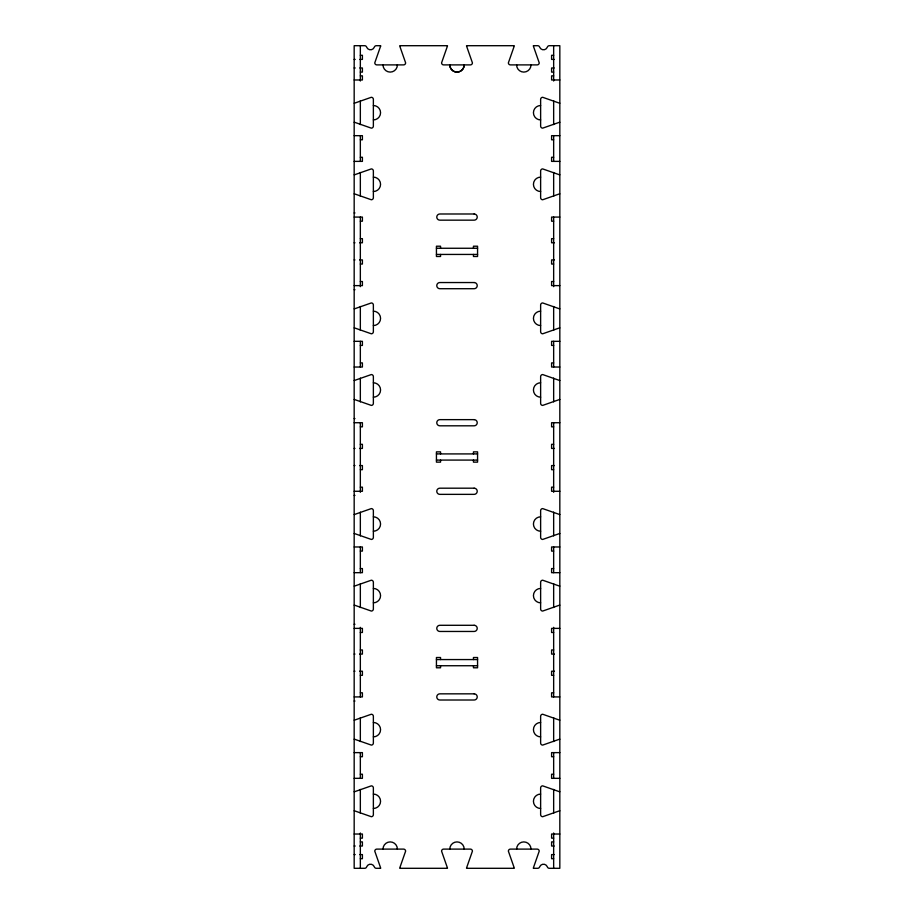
<?xml version="1.0" encoding="UTF-8"?>
<svg xmlns="http://www.w3.org/2000/svg" width="914" height="914" viewBox="0 0 914 914"><rect width="100%" height="100%" fill="white"/><g stroke="black" fill="none" stroke-linecap="round" stroke-linejoin="round"><path stroke-width="1.37" d="M360.344 55.297L362.401 55.297L362.401 59.41L359.83 59.41M553.656 55.297L551.599 55.297L551.599 59.41L554.17 59.41M354.175 59.41L355.203 59.41M354.175 67.979L355.203 67.979M359.83 67.979L362.401 67.979L362.401 72.092L360.344 72.092M554.17 67.979L551.599 67.979L551.599 72.092L553.656 72.092M360.344 75.862L362.401 75.862L362.401 79.975L354.175 79.975M553.656 75.862L551.599 75.862L551.599 79.975L559.825 79.975M354.175 135.672L362.401 135.672L362.401 139.785L360.344 139.785M559.825 135.672L551.599 135.672L551.599 139.785L553.656 139.785M360.344 157.265L362.401 157.265L362.401 161.378L354.175 161.378M553.656 157.265L551.599 157.265L551.599 161.378L559.825 161.378M354.175 212.962L354.952 212.962M354.175 217.075L362.401 217.075L362.401 221.188L360.344 221.188M559.825 217.075L551.599 217.075L551.599 221.188L553.656 221.188M360.344 238.668L362.401 238.668L362.401 242.781L359.579 242.781M553.656 238.668L551.599 238.668L551.599 242.781L554.432 242.781M354.175 242.781L354.952 242.781M436.435 248.265L477.565 248.265M436.435 254.435L477.565 254.435M354.175 259.919L354.952 259.919M359.579 259.919L362.401 259.919L362.401 264.032L360.344 264.032M554.432 259.919L551.599 259.919L551.599 264.032L553.656 264.032M360.344 281.512L362.401 281.512L362.401 285.625L354.175 285.625M553.656 281.512L551.599 281.512L551.599 285.625L559.825 285.625M354.175 289.738L354.952 289.738M354.175 341.322L362.401 341.322L362.401 345.435L360.344 345.435M559.825 341.322L551.599 341.322L551.599 345.435L553.656 345.435M360.344 362.915L362.401 362.915L362.401 367.028L354.175 367.028M553.656 362.915L551.599 362.915L551.599 367.028L559.825 367.028M354.175 418.612L354.952 418.612M354.175 422.725L362.401 422.725L362.401 426.838L360.344 426.838M559.825 422.725L551.599 422.725L551.599 426.838L553.656 426.838M360.344 444.318L362.401 444.318L362.401 448.431L359.579 448.431M553.656 444.318L551.599 444.318L551.599 448.431L554.432 448.431M354.175 448.431L354.952 448.431M436.435 453.915L477.565 453.915M436.435 460.085L477.565 460.085M354.175 465.569L354.952 465.569M359.579 465.569L362.401 465.569L362.401 469.682L360.344 469.682M554.432 465.569L551.599 465.569L551.599 469.682L553.656 469.682M360.344 487.162L362.401 487.162L362.401 491.275L354.175 491.275M553.656 487.162L551.599 487.162L551.599 491.275L559.825 491.275M354.175 495.388L354.952 495.388M354.175 546.972L362.401 546.972L362.401 551.085L360.344 551.085M559.825 546.972L551.599 546.972L551.599 551.085L553.656 551.085M360.344 568.565L362.401 568.565L362.401 572.678L354.175 572.678M553.656 568.565L551.599 568.565L551.599 572.678L559.825 572.678M354.175 624.262L354.952 624.262M354.175 628.375L362.401 628.375L362.401 632.488L360.344 632.488M559.825 628.375L551.599 628.375L551.599 632.488L553.656 632.488M360.344 649.968L362.401 649.968L362.401 654.081L359.579 654.081M553.656 649.968L551.599 649.968L551.599 654.081L554.432 654.081M354.175 654.081L354.952 654.081M436.435 659.565L477.565 659.565M436.435 665.735L477.565 665.735M354.175 671.219L354.952 671.219M359.579 671.219L362.401 671.219L362.401 675.332L360.344 675.332M554.432 671.219L551.599 671.219L551.599 675.332L553.656 675.332M360.344 692.812L362.401 692.812L362.401 696.925L354.175 696.925M553.656 692.812L551.599 692.812L551.599 696.925L559.825 696.925M354.175 701.038L354.952 701.038M354.175 752.622L362.401 752.622L362.401 756.735L360.344 756.735M559.825 752.622L551.599 752.622L551.599 756.735L553.656 756.735M360.344 774.215L362.401 774.215L362.401 778.328L354.175 778.328M553.656 774.215L551.599 774.215L551.599 778.328L559.825 778.328M354.175 834.025L362.401 834.025L362.401 838.138L360.344 838.138M559.825 834.025L551.599 834.025L551.599 838.138L553.656 838.138M360.344 841.908L362.401 841.908L362.401 846.021L359.83 846.021M553.656 841.908L551.599 841.908L551.599 846.021L554.17 846.021M354.175 846.021L355.203 846.021M354.175 854.59L355.203 854.59M359.83 854.59L362.401 854.59L362.401 858.703L360.344 858.703M554.17 854.59L551.599 854.59L551.599 858.703L553.656 858.703M553.656 45.7L553.656 81.003M553.656 100.837L553.656 124.578M553.656 135.672L553.656 161.378M553.656 172.472L553.656 196.213M553.656 217.075L553.656 286.653M553.656 306.487L553.656 330.228M553.656 341.322L553.656 367.028M553.656 378.122L553.656 401.863M553.656 422.725L553.656 492.303M553.656 512.137L553.656 535.878M553.656 546.972L553.656 572.678M553.656 583.772L553.656 607.513M553.656 627.347L553.656 696.925M553.656 717.787L553.656 741.528M553.656 752.622L553.656 778.328M553.656 789.422L553.656 813.163M553.656 832.997L553.656 868.3M473.452 248.265L473.452 246.209L477.565 246.209L477.565 256.491L473.452 256.491L473.452 254.435M473.452 453.915L473.452 451.859L477.565 451.859L477.565 462.141L473.452 462.141L473.452 460.085M473.452 659.565L473.452 657.509L477.565 657.509L477.565 667.791L473.452 667.791L473.452 665.735M440.548 248.265L440.548 246.209L436.435 246.209L436.435 256.491L440.548 256.491L440.548 254.435M440.548 453.915L440.548 451.859L436.435 451.859L436.435 462.141L440.548 462.141L440.548 460.085M440.548 659.565L440.548 657.509L436.435 657.509L436.435 667.791L440.548 667.791L440.548 665.735M360.344 45.7L360.344 81.003M360.344 100.837L360.344 124.578M360.344 135.672L360.344 161.378M360.344 172.472L360.344 196.213M360.344 217.075L360.344 286.653M360.344 306.487L360.344 330.228M360.344 341.322L360.344 367.028M360.344 378.122L360.344 401.863M360.344 422.725L360.344 492.303M360.344 512.137L360.344 535.878M360.344 546.972L360.344 572.678M360.344 583.772L360.344 607.513M360.344 627.347L360.344 696.925M360.344 717.787L360.344 741.528M360.344 752.622L360.344 778.328M360.344 789.422L360.344 813.163M360.344 832.997L360.344 868.3M354.175 399.521A2.057 2.057 0 0 1 354.758 399.612L371.312 405.405A2.057 2.057 0 0 0 373.369 403.348L373.369 376.614A2.057 2.057 0 0 0 371.312 374.557L354.758 380.35A2.057 2.057 0 0 1 354.175 380.43M373.369 382.783A7.198 7.198 0 0 1 380.567 389.981A7.198 7.198 0 0 1 373.369 397.179M354.175 327.92A2.057 2.057 0 0 1 354.758 328L371.312 333.793A2.057 2.057 0 0 0 373.369 331.736L373.369 305.002A2.057 2.057 0 0 0 371.312 302.945L354.758 308.738A2.057 2.057 0 0 1 354.175 308.829M373.369 311.171A7.198 7.198 0 0 1 380.567 318.369A7.198 7.198 0 0 1 373.369 325.567M383.023 65.42A7.198 7.198 0 0 1 383 64.894A7.198 7.198 0 0 0 390.198 72.092A7.198 7.198 0 0 0 397.396 64.894A7.198 7.198 0 0 1 397.373 65.42M531 64.894A7.198 7.198 0 0 1 523.802 72.092A7.198 7.198 0 0 1 516.604 64.894M354.175 193.871A2.057 2.057 0 0 1 354.758 193.962L371.312 199.755A2.057 2.057 0 0 0 373.369 197.698L373.369 170.964A2.057 2.057 0 0 0 371.312 168.907L354.758 174.7A2.057 2.057 0 0 1 354.175 174.78M373.369 177.133A7.198 7.198 0 0 1 380.567 184.331A7.198 7.198 0 0 1 373.369 191.529M354.175 122.27A2.057 2.057 0 0 1 354.758 122.35L371.312 128.143A2.057 2.057 0 0 0 373.369 126.086L373.369 99.352A2.057 2.057 0 0 0 371.312 97.295L354.758 103.088A2.057 2.057 0 0 1 354.175 103.179M373.369 105.521A7.198 7.198 0 0 1 380.567 112.719A7.198 7.198 0 0 1 373.369 119.917M354.175 810.821A2.057 2.057 0 0 1 354.758 810.912L371.312 816.705A2.057 2.057 0 0 0 373.369 814.648L373.369 787.914A2.057 2.057 0 0 0 371.312 785.857L354.758 791.65A2.057 2.057 0 0 1 354.175 791.73M373.369 794.083A7.198 7.198 0 0 1 380.567 801.281A7.198 7.198 0 0 1 373.369 808.479M354.175 739.22A2.057 2.057 0 0 1 354.758 739.3L371.312 745.093A2.057 2.057 0 0 0 373.369 743.036L373.369 716.302A2.057 2.057 0 0 0 371.312 714.245L354.758 720.038A2.057 2.057 0 0 1 354.175 720.129M373.369 722.471A7.198 7.198 0 0 1 380.567 729.669A7.198 7.198 0 0 1 373.369 736.867M383 849.106A7.198 7.198 0 0 1 390.198 841.908A7.198 7.198 0 0 1 397.396 849.106M516.604 849.106A7.198 7.198 0 0 1 523.802 841.908A7.198 7.198 0 0 1 531 849.106M449.802 849.106A7.198 7.198 0 0 1 457 841.908A7.198 7.198 0 0 1 464.198 849.106M354.175 605.171A2.057 2.057 0 0 1 354.758 605.262L371.312 611.055A2.057 2.057 0 0 0 373.369 608.998L373.369 582.264A2.057 2.057 0 0 0 371.312 580.207L354.758 586A2.057 2.057 0 0 1 354.175 586.08M373.369 588.433A7.198 7.198 0 0 1 380.567 595.631A7.198 7.198 0 0 1 373.369 602.829M354.175 533.57A2.057 2.057 0 0 1 354.758 533.65L371.312 539.443A2.057 2.057 0 0 0 373.369 537.386L373.369 510.652A2.057 2.057 0 0 0 371.312 508.595L354.758 514.388A2.057 2.057 0 0 1 354.175 514.479M373.369 516.821A7.198 7.198 0 0 1 380.567 524.019A7.198 7.198 0 0 1 373.369 531.217M559.825 810.821A2.057 2.057 0 0 0 559.242 810.912L542.688 816.705A2.057 2.057 0 0 1 540.631 814.648L540.631 787.914A2.057 2.057 0 0 1 542.688 785.857L559.242 791.65A2.057 2.057 0 0 0 559.825 791.73M540.631 808.479A7.198 7.198 0 0 1 533.433 801.281A7.198 7.198 0 0 1 540.631 794.083M559.825 739.22A2.057 2.057 0 0 0 559.242 739.3L542.688 745.093A2.057 2.057 0 0 1 540.631 743.036L540.631 716.302A2.057 2.057 0 0 1 542.688 714.245L559.242 720.038A2.057 2.057 0 0 0 559.825 720.129M540.631 736.867A7.198 7.198 0 0 1 533.433 729.669A7.198 7.198 0 0 1 540.631 722.471M559.825 605.171A2.057 2.057 0 0 0 559.242 605.262L542.688 611.055A2.057 2.057 0 0 1 540.631 608.998L540.631 582.264A2.057 2.057 0 0 1 542.688 580.207L559.242 586A2.057 2.057 0 0 0 559.825 586.08M540.631 602.829A7.198 7.198 0 0 1 533.433 595.631A7.198 7.198 0 0 1 540.631 588.433M559.825 533.57A2.057 2.057 0 0 0 559.242 533.65L542.688 539.443A2.057 2.057 0 0 1 540.631 537.386L540.631 510.652A2.057 2.057 0 0 1 542.688 508.595L559.242 514.388A2.057 2.057 0 0 0 559.825 514.479M540.631 531.217A7.198 7.198 0 0 1 533.433 524.019A7.198 7.198 0 0 1 540.631 516.821M559.825 399.521A2.057 2.057 0 0 0 559.242 399.612L542.688 405.405A2.057 2.057 0 0 1 540.631 403.348L540.631 376.614A2.057 2.057 0 0 1 542.688 374.557L559.242 380.35A2.057 2.057 0 0 0 559.825 380.43M540.631 397.179A7.198 7.198 0 0 1 533.433 389.981A7.198 7.198 0 0 1 540.631 382.783M559.825 327.92A2.057 2.057 0 0 0 559.242 328L542.688 333.793A2.057 2.057 0 0 1 540.631 331.736L540.631 305.002A2.057 2.057 0 0 1 542.688 302.945L559.242 308.738A2.057 2.057 0 0 0 559.825 308.829M540.631 325.567A7.198 7.198 0 0 1 533.433 318.369A7.198 7.198 0 0 1 540.631 311.171M559.825 193.871A2.057 2.057 0 0 0 559.242 193.962L542.688 199.755A2.057 2.057 0 0 1 540.631 197.698L540.631 170.964A2.057 2.057 0 0 1 542.688 168.907L559.242 174.7A2.057 2.057 0 0 0 559.825 174.78M540.631 191.529A7.198 7.198 0 0 1 533.433 184.331A7.198 7.198 0 0 1 540.631 177.133M559.825 122.27A2.057 2.057 0 0 0 559.242 122.35L542.688 128.143A2.057 2.057 0 0 1 540.631 126.086L540.631 99.352A2.057 2.057 0 0 1 542.688 97.295L559.242 103.088A2.057 2.057 0 0 0 559.825 103.179M540.631 119.917A7.198 7.198 0 0 1 533.433 112.719A7.198 7.198 0 0 1 540.631 105.521M380.567 46.283L374.774 62.838A2.057 2.057 0 0 0 376.831 64.894L403.565 64.894A2.057 2.057 0 0 0 405.622 62.838L399.829 46.283A2.057 2.057 0 0 1 399.749 45.7L447.46 45.7A2.057 2.057 0 0 1 447.369 46.283L441.576 62.838A2.057 2.057 0 0 0 443.633 64.894L470.367 64.894A2.057 2.057 0 0 0 472.424 62.838L466.631 46.283A2.057 2.057 0 0 1 466.551 45.7L514.262 45.7A2.057 2.057 0 0 1 514.171 46.283L508.378 62.838A2.057 2.057 0 0 0 510.435 64.894L537.169 64.894A2.057 2.057 0 0 0 539.226 62.838L533.433 46.283A2.057 2.057 0 0 1 533.353 45.7L537.683 45.7A2.057 2.057 0 0 1 539.626 47.071A4.113 4.113 0 0 0 547.383 47.071A2.057 2.057 0 0 1 549.314 45.7L559.825 45.7L559.825 868.3L549.314 868.3A2.057 2.057 0 0 1 547.383 866.929A4.113 4.113 0 0 0 539.626 866.929A2.057 2.057 0 0 1 537.683 868.3L533.353 868.3A2.057 2.057 0 0 1 533.433 867.717L539.226 851.163A2.057 2.057 0 0 0 537.169 849.106L510.435 849.106A2.057 2.057 0 0 0 508.378 851.163L514.171 867.717A2.057 2.057 0 0 1 514.262 868.3L466.551 868.3A2.057 2.057 0 0 1 466.631 867.717L472.424 851.163A2.057 2.057 0 0 0 470.367 849.106L443.633 849.106A2.057 2.057 0 0 0 441.576 851.163L447.369 867.717A2.057 2.057 0 0 1 447.46 868.3L399.749 868.3A2.057 2.057 0 0 1 399.829 867.717L405.622 851.163A2.057 2.057 0 0 0 403.565 849.106L376.831 849.106A2.057 2.057 0 0 0 374.774 851.163L380.567 867.717A2.057 2.057 0 0 1 380.658 868.3L376.317 868.3A2.057 2.057 0 0 1 374.374 866.929A4.113 4.113 0 0 0 366.617 866.929A2.057 2.057 0 0 1 364.686 868.3L354.175 868.3L354.175 45.7L364.686 45.7A2.057 2.057 0 0 1 366.617 47.071A4.113 4.113 0 0 0 374.374 47.071A2.057 2.057 0 0 1 376.317 45.7L380.658 45.7A2.057 2.057 0 0 1 380.567 46.283M474.138 213.99L439.863 213.99A3.085 3.085 0 0 0 436.778 217.075A3.085 3.085 0 0 0 439.863 220.16L474.138 220.16A3.085 3.085 0 0 0 477.222 217.075A3.085 3.085 0 0 0 474.138 213.99M474.138 282.54L439.863 282.54A3.085 3.085 0 0 0 436.778 285.625A3.085 3.085 0 0 0 439.863 288.71L474.138 288.71A3.085 3.085 0 0 0 477.222 285.625A3.085 3.085 0 0 0 474.138 282.54M474.138 419.64L439.863 419.64A3.085 3.085 0 0 0 436.778 422.725A3.085 3.085 0 0 0 439.863 425.81L474.138 425.81A3.085 3.085 0 0 0 477.222 422.725A3.085 3.085 0 0 0 474.138 419.64M474.138 488.19L439.863 488.19A3.085 3.085 0 0 0 436.778 491.275A3.085 3.085 0 0 0 439.863 494.36L474.138 494.36A3.085 3.085 0 0 0 477.222 491.275A3.085 3.085 0 0 0 474.138 488.19M474.138 625.29L439.863 625.29A3.085 3.085 0 0 0 436.778 628.375A3.085 3.085 0 0 0 439.863 631.46L474.138 631.46A3.085 3.085 0 0 0 477.222 628.375A3.085 3.085 0 0 0 474.138 625.29M474.138 693.84L439.863 693.84A3.085 3.085 0 0 0 436.778 696.925A3.085 3.085 0 0 0 439.863 700.01L474.138 700.01A3.085 3.085 0 0 0 477.222 696.925A3.085 3.085 0 0 0 474.138 693.84M457 72.092A7.198 7.198 0 0 0 464.198 64.894A7.198 7.198 0 0 1 457 72.092A7.198 7.198 0 0 1 449.802 64.894A7.198 7.198 0 0 0 457 72.092"/></g></svg>
